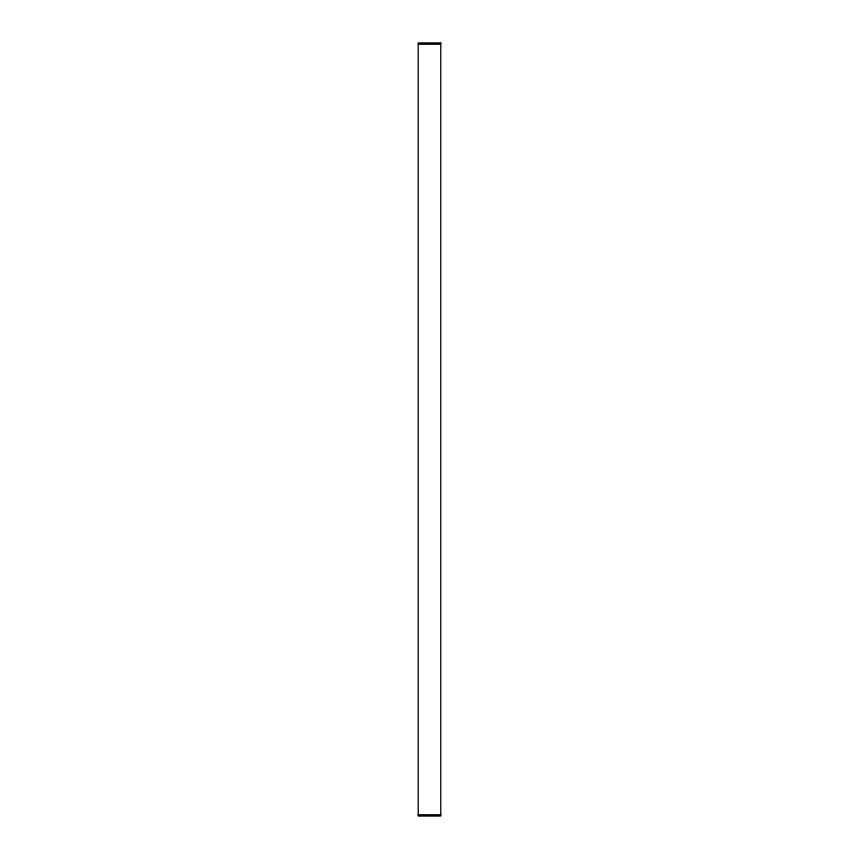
<?xml version="1.0" encoding="UTF-8"?>
<svg xmlns="http://www.w3.org/2000/svg" width="859" height="859" viewBox="0 0 859 859"><rect width="100%" height="100%" fill="white"/><g stroke="black" fill="none" stroke-linecap="round" stroke-linejoin="round"><path stroke-width="1.29" d="M418.226 44.239L440.774 44.239M418.226 814.761L440.774 814.761M440.774 42.95L418.226 42.95L418.226 816.05L440.774 816.05L440.774 42.95"/></g></svg>
